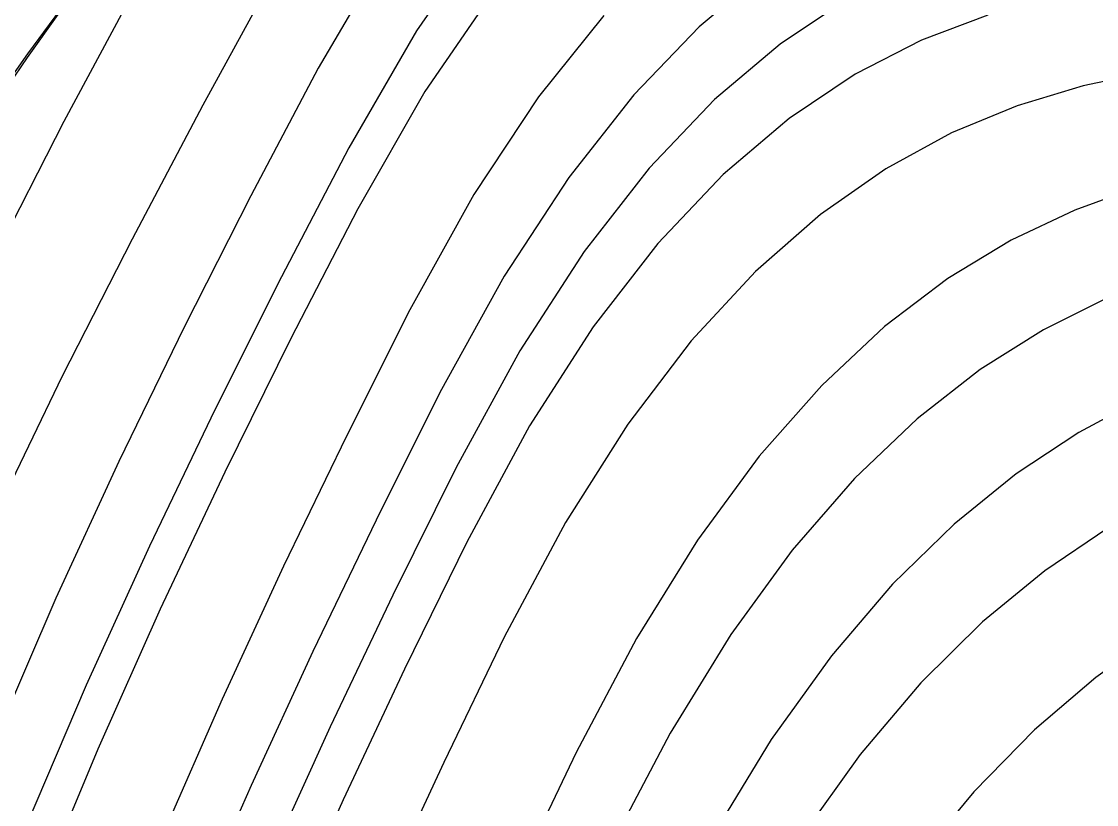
# Model space of a CAD drawing. Extents: x -607 to 1285, y -867 to 355.
# Drawn here: x -427 to -167.2, y -53.5 to 135.9 of the extents above; entities that cross this region are included whole.
import ezdxf

# ---------------------------------------------------------------- set-up
doc = ezdxf.new("R2010")
doc.units = 0
for name, color, linetype in [('0_1582', 7, 'CONTINUOUS'), ('0_1583', 7, 'CONTINUOUS'), ('0_1685', 7, 'CONTINUOUS'), ('0_1686', 7, 'CONTINUOUS'), ('0_1687', 7, 'CONTINUOUS'), ('0_1688', 7, 'CONTINUOUS'), ('0_1787', 7, 'CONTINUOUS'), ('0_1788', 7, 'CONTINUOUS'), ('0_1789', 7, 'CONTINUOUS'), ('0_1790', 7, 'CONTINUOUS'), ('0_1791', 7, 'CONTINUOUS'), ('0_1792', 7, 'CONTINUOUS'), ('0_1793', 7, 'CONTINUOUS'), ('0_1889', 7, 'CONTINUOUS'), ('0_1890', 7, 'CONTINUOUS'), ('0_1891', 7, 'CONTINUOUS'), ('0_1892', 7, 'CONTINUOUS'), ('0_1893', 7, 'CONTINUOUS'), ('0_1894', 7, 'CONTINUOUS'), ('0_1895', 7, 'CONTINUOUS'), ('0_1896', 7, 'CONTINUOUS'), ('0_1993', 7, 'CONTINUOUS'), ('0_1994', 7, 'CONTINUOUS'), ('0_1995', 7, 'CONTINUOUS'), ('0_1996', 7, 'CONTINUOUS'), ('0_1997', 7, 'CONTINUOUS'), ('0_1998', 7, 'CONTINUOUS'), ('0_1999', 7, 'CONTINUOUS'), ('0_2000', 7, 'CONTINUOUS'), ('0_2096', 7, 'CONTINUOUS'), ('0_2097', 7, 'CONTINUOUS'), ('0_2098', 7, 'CONTINUOUS'), ('0_2099', 7, 'CONTINUOUS'), ('0_2100', 7, 'CONTINUOUS'), ('0_2101', 7, 'CONTINUOUS'), ('0_2102', 7, 'CONTINUOUS'), ('0_2103', 7, 'CONTINUOUS'), ('0_2198', 7, 'CONTINUOUS'), ('0_2199', 7, 'CONTINUOUS'), ('0_2200', 7, 'CONTINUOUS'), ('0_2201', 7, 'CONTINUOUS'), ('0_2202', 7, 'CONTINUOUS'), ('0_2203', 7, 'CONTINUOUS'), ('0_2204', 7, 'CONTINUOUS'), ('0_2205', 7, 'CONTINUOUS'), ('0_2206', 7, 'CONTINUOUS'), ('0_2207', 7, 'CONTINUOUS'), ('0_2301', 7, 'CONTINUOUS'), ('0_2302', 7, 'CONTINUOUS'), ('0_2303', 7, 'CONTINUOUS'), ('0_2304', 7, 'CONTINUOUS'), ('0_2305', 7, 'CONTINUOUS'), ('0_2306', 7, 'CONTINUOUS'), ('0_2307', 7, 'CONTINUOUS'), ('0_2308', 7, 'CONTINUOUS'), ('0_2309', 7, 'CONTINUOUS'), ('0_2310', 7, 'CONTINUOUS'), ('0_232', 7, 'CONTINUOUS'), ('0_233', 7, 'CONTINUOUS'), ('0_2403', 7, 'CONTINUOUS'), ('0_2404', 7, 'CONTINUOUS'), ('0_2405', 7, 'CONTINUOUS'), ('0_2406', 7, 'CONTINUOUS'), ('0_2407', 7, 'CONTINUOUS'), ('0_2408', 7, 'CONTINUOUS'), ('0_2409', 7, 'CONTINUOUS'), ('0_2410', 7, 'CONTINUOUS'), ('0_2411', 7, 'CONTINUOUS'), ('0_2412', 7, 'CONTINUOUS'), ('0_2413', 7, 'CONTINUOUS'), ('0_2414', 7, 'CONTINUOUS'), ('0_2505', 7, 'CONTINUOUS'), ('0_2506', 7, 'CONTINUOUS'), ('0_2507', 7, 'CONTINUOUS'), ('0_2508', 7, 'CONTINUOUS'), ('0_2509', 7, 'CONTINUOUS'), ('0_2510', 7, 'CONTINUOUS'), ('0_2511', 7, 'CONTINUOUS'), ('0_2512', 7, 'CONTINUOUS'), ('0_2513', 7, 'CONTINUOUS'), ('0_2514', 7, 'CONTINUOUS'), ('0_2515', 7, 'CONTINUOUS'), ('0_2516', 7, 'CONTINUOUS'), ('0_2517', 7, 'CONTINUOUS'), ('0_2610', 7, 'CONTINUOUS'), ('0_2611', 7, 'CONTINUOUS'), ('0_2612', 7, 'CONTINUOUS'), ('0_2613', 7, 'CONTINUOUS'), ('0_2614', 7, 'CONTINUOUS'), ('0_2615', 7, 'CONTINUOUS'), ('0_2616', 7, 'CONTINUOUS'), ('0_2617', 7, 'CONTINUOUS'), ('0_2618', 7, 'CONTINUOUS'), ('0_2619', 7, 'CONTINUOUS'), ('0_2620', 7, 'CONTINUOUS'), ('0_2715', 7, 'CONTINUOUS'), ('0_2716', 7, 'CONTINUOUS'), ('0_2717', 7, 'CONTINUOUS'), ('0_2718', 7, 'CONTINUOUS'), ('0_2719', 7, 'CONTINUOUS'), ('0_2720', 7, 'CONTINUOUS'), ('0_2721', 7, 'CONTINUOUS'), ('0_2722', 7, 'CONTINUOUS'), ('0_2818', 7, 'CONTINUOUS'), ('0_2819', 7, 'CONTINUOUS'), ('0_2820', 7, 'CONTINUOUS'), ('0_2821', 7, 'CONTINUOUS'), ('0_2822', 7, 'CONTINUOUS'), ('0_2823', 7, 'CONTINUOUS'), ('0_2824', 7, 'CONTINUOUS'), ('0_2922', 7, 'CONTINUOUS'), ('0_2923', 7, 'CONTINUOUS'), ('0_2924', 7, 'CONTINUOUS'), ('0_2925', 7, 'CONTINUOUS'), ('0_2926', 7, 'CONTINUOUS'), ('0_3026', 7, 'CONTINUOUS'), ('0_3027', 7, 'CONTINUOUS'), ('0_3028', 7, 'CONTINUOUS'), ('0_3029', 7, 'CONTINUOUS'), ('0_336', 7, 'CONTINUOUS'), ('0_337', 7, 'CONTINUOUS')]:
    doc.layers.add(name, color=color, linetype=linetype)

msp = doc.modelspace()

# ---------------------------------------------------------------- linework, layer by layer
at = {"layer": '0_1582'}
msp.add_polyline3d([(-399.405, 144.1876, -2817.4456), (-416.782, 111.7107, -2822.0005)], dxfattribs=at)
at = {"layer": '0_1583'}
msp.add_polyline3d([(-416.782, 111.7107, -2822.0005), (-433.8484, 78.3307, -2827.1738)], dxfattribs=at)
at = {"layer": '0_1685'}
msp.add_polyline3d([(-366.0089, 147.0649, -2796.4924), (-383.1693, 115.6451, -2801.1936)], dxfattribs=at)
at = {"layer": '0_1686'}
msp.add_polyline3d([(-383.1693, 115.6451, -2801.1936), (-400.2944, 83.2732, -2806.3926)], dxfattribs=at)
at = {"layer": '0_1687'}
msp.add_polyline3d([(-400.2944, 83.2732, -2806.3926), (-417.1633, 50.0891, -2812.1604)], dxfattribs=at)
at = {"layer": '0_1688'}
msp.add_polyline3d([(-417.1633, 50.0891, -2812.1604), (-433.5558, 16.2329, -2818.568)], dxfattribs=at)
at = {"layer": '0_1787'}
msp.add_polyline3d([(-338.9393, 152.4786, -2770.1187), (-355.2774, 124.5586, -2774.0378)], dxfattribs=at)
at = {"layer": '0_1788'}
msp.add_polyline3d([(-355.2774, 124.5586, -2774.0378), (-355.2775, 124.5585, -2774.0378)], dxfattribs=at)
at = {"layer": '0_1789'}
msp.add_polyline3d([(-355.2775, 124.5585, -2774.0378), (-371.5485, 93.7136, -2779.542)], dxfattribs=at)
at = {"layer": '0_1790'}
msp.add_polyline3d([(-371.5485, 93.7136, -2779.542), (-387.6752, 61.9764, -2785.6113)], dxfattribs=at)
at = {"layer": '0_1791'}
msp.add_polyline3d([(-387.6752, 61.9764, -2785.6113), (-403.4608, 29.4919, -2792.2993)], dxfattribs=at)
at = {"layer": '0_1792'}
msp.add_polyline3d([(-403.4608, 29.4919, -2792.2993), (-418.7083, -3.595, -2799.6602)], dxfattribs=at)
at = {"layer": '0_1793'}
msp.add_polyline3d([(-418.7083, -3.595, -2799.6602), (-433.2206, -37.1395, -2807.7473)], dxfattribs=at)
at = {"layer": '0_1889'}
msp.add_polyline3d([(-315.1152, 157.3079, -2741.518), (-331.5092, 133.6093, -2743.4988)], dxfattribs=at)
at = {"layer": '0_1890'}
msp.add_polyline3d([(-331.5092, 133.6093, -2743.4988), (-347.8485, 105.3439, -2748.0532)], dxfattribs=at)
at = {"layer": '0_1891'}
msp.add_polyline3d([(-347.8485, 105.3439, -2748.0532), (-347.8486, 105.3437, -2748.0532)], dxfattribs=at)
at = {"layer": '0_1892'}
msp.add_polyline3d([(-347.8486, 105.3437, -2748.0532), (-364.1422, 74.1387, -2754.2715)], dxfattribs=at)
at = {"layer": '0_1893'}
msp.add_polyline3d([(-364.1422, 74.1387, -2754.2715), (-380.2872, 41.9736, -2761.1245)], dxfattribs=at)
at = {"layer": '0_1894'}
msp.add_polyline3d([(-380.2872, 41.9736, -2761.1245), (-396.0913, 9.0139, -2768.6511)], dxfattribs=at)
at = {"layer": '0_1895'}
msp.add_polyline3d([(-396.0913, 9.0139, -2768.6511), (-411.3621, -24.575, -2776.891)], dxfattribs=at)
at = {"layer": '0_1896'}
msp.add_polyline3d([(-411.3621, -24.575, -2776.891), (-425.9074, -58.6278, -2785.8835)], dxfattribs=at)
at = {"layer": '0_1993'}
msp.add_polyline3d([(-313.1912, 142.8351, -2708.2805), (-329.5103, 118.9746, -2710.734)], dxfattribs=at)
at = {"layer": '0_1994'}
msp.add_polyline3d([(-329.5103, 118.9746, -2710.734), (-345.7341, 90.5782, -2715.908)], dxfattribs=at)
at = {"layer": '0_1995'}
msp.add_polyline3d([(-345.7341, 90.5782, -2715.908), (-345.734, 90.5782, -2715.908)], dxfattribs=at)
at = {"layer": '0_1996'}
msp.add_polyline3d([(-345.734, 90.5782, -2715.908), (-361.8787, 59.2384, -2722.8596)], dxfattribs=at)
at = {"layer": '0_1997'}
msp.add_polyline3d([(-361.8787, 59.2384, -2722.8596), (-377.8517, 26.9047, -2730.5137)], dxfattribs=at)
at = {"layer": '0_1998'}
msp.add_polyline3d([(-377.8517, 26.9047, -2730.5137), (-393.4633, -6.2471, -2738.9011)], dxfattribs=at)
at = {"layer": '0_1999'}
msp.add_polyline3d([(-393.4633, -6.2471, -2738.9011), (-408.5232, -40.0417, -2748.0535)], dxfattribs=at)
at = {"layer": '0_2000'}
msp.add_polyline3d([(-408.5232, -40.0417, -2748.0535), (-422.8414, -74.3034, -2758.002)], dxfattribs=at)
at = {"layer": '0_2096'}
msp.add_polyline3d([(-286.2656, 137.315, -2687.3452), (-302.021, 117.6546, -2687.9602)], dxfattribs=at)
at = {"layer": '0_2097'}
msp.add_polyline3d([(-302.021, 117.6546, -2687.9602), (-317.6528, 94.055, -2691.0898)], dxfattribs=at)
at = {"layer": '0_2098'}
msp.add_polyline3d([(-317.6528, 94.055, -2691.0898), (-333.1288, 66.1775, -2696.9663)], dxfattribs=at)
at = {"layer": '0_2099'}
msp.add_polyline3d([(-333.1288, 66.1775, -2696.9663), (-333.1288, 66.1775, -2696.9663)], dxfattribs=at)
at = {"layer": '0_2100'}
msp.add_polyline3d([(-333.1288, 66.1775, -2696.9663), (-348.4889, 35.5773, -2704.603)], dxfattribs=at)
at = {"layer": '0_2101'}
msp.add_polyline3d([(-348.4889, 35.5773, -2704.603), (-363.6718, 4.1428, -2712.8826)], dxfattribs=at)
at = {"layer": '0_2102'}
msp.add_polyline3d([(-363.6718, 4.1428, -2712.8826), (-378.4931, -27.9644, -2721.8396)], dxfattribs=at)
at = {"layer": '0_2103'}
msp.add_polyline3d([(-378.4931, -27.9644, -2721.8396), (-392.7686, -60.5823, -2731.509)], dxfattribs=at)
at = {"layer": '0_2198'}
msp.add_polyline3d([(-247.4199, 147.7819, -2665.267), (-263.2352, 134.5906, -2661.873)], dxfattribs=at)
at = {"layer": '0_2199'}
msp.add_polyline3d([(-263.2352, 134.5906, -2661.873), (-279.0158, 118.1641, -2660.5984)], dxfattribs=at)
at = {"layer": '0_2200'}
msp.add_polyline3d([(-279.0158, 118.1641, -2660.5984), (-294.7325, 98.1674, -2661.6824)], dxfattribs=at)
at = {"layer": '0_2201'}
msp.add_polyline3d([(-294.7325, 98.1674, -2661.6824), (-310.3559, 74.2657, -2665.3633)], dxfattribs=at)
at = {"layer": '0_2202'}
msp.add_polyline3d([(-310.3559, 74.2657, -2665.3633), (-325.8568, 46.1244, -2671.8804)], dxfattribs=at)
at = {"layer": '0_2203'}
msp.add_polyline3d([(-325.8568, 46.1244, -2671.8804), (-325.8569, 46.1243, -2671.8804)], dxfattribs=at)
at = {"layer": '0_2204'}
msp.add_polyline3d([(-325.8569, 46.1243, -2671.8804), (-341.2806, 15.2643, -2680.2148)], dxfattribs=at)
at = {"layer": '0_2205'}
msp.add_polyline3d([(-341.2806, 15.2643, -2680.2148), (-356.5663, -16.4545, -2689.209)], dxfattribs=at)
at = {"layer": '0_2206'}
msp.add_polyline3d([(-356.5663, -16.4545, -2689.209), (-371.5253, -48.8596, -2698.8938)], dxfattribs=at)
at = {"layer": '0_2207'}
msp.add_polyline3d([(-371.5253, -48.8596, -2698.8938), (-385.9688, -81.7783, -2709.2998)], dxfattribs=at)
at = {"layer": '0_2301'}
msp.add_polyline3d([(-227.8004, 140.963, -2639.712), (-243.6682, 130.42, -2634.4863)], dxfattribs=at)
at = {"layer": '0_2302'}
msp.add_polyline3d([(-243.6682, 130.42, -2634.4863), (-259.5079, 117.007, -2631.234)], dxfattribs=at)
at = {"layer": '0_2303'}
msp.add_polyline3d([(-259.5079, 117.007, -2631.234), (-275.2871, 100.3935, -2630.2046)], dxfattribs=at)
at = {"layer": '0_2304'}
msp.add_polyline3d([(-275.2871, 100.3935, -2630.2046), (-290.9739, 80.2487, -2631.6477)], dxfattribs=at)
at = {"layer": '0_2305'}
msp.add_polyline3d([(-290.9739, 80.2487, -2631.6477), (-306.5359, 56.2421, -2635.8137)], dxfattribs=at)
at = {"layer": '0_2306'}
msp.add_polyline3d([(-306.5359, 56.2421, -2635.8137), (-321.9412, 28.0432, -2642.9521)], dxfattribs=at)
at = {"layer": '0_2307'}
msp.add_polyline3d([(-321.9412, 28.0432, -2642.9521), (-321.9413, 28.043, -2642.9521)], dxfattribs=at)
at = {"layer": '0_2308'}
msp.add_polyline3d([(-321.9413, 28.043, -2642.9521), (-337.2395, -2.866, -2652.0166)], dxfattribs=at)
at = {"layer": '0_2309'}
msp.add_polyline3d([(-337.2395, -2.866, -2652.0166), (-352.3778, -34.6611, -2661.808)], dxfattribs=at)
at = {"layer": '0_2310'}
msp.add_polyline3d([(-352.3778, -34.6611, -2661.808), (-367.1696, -67.1602, -2672.3486)], dxfattribs=at)
at = {"layer": '0_232'}
msp.add_polyline3d([(-403.2389, 158.3169, -3275.92), (-425.5449, 128.0759, -3271.4595)], dxfattribs=at)
at = {"layer": '0_233'}
msp.add_polyline3d([(-425.5449, 128.0759, -3271.4595), (-447.4899, 96.9258, -3267.3015)], dxfattribs=at)
at = {"layer": '0_2403'}
msp.add_polyline3d([(-193.4436, 137.3781, -2623.6323), (-209.4746, 131.3231, -2614.9834)], dxfattribs=at)
at = {"layer": '0_2404'}
msp.add_polyline3d([(-209.4746, 131.3231, -2614.9834), (-225.5014, 123.0972, -2607.8872)], dxfattribs=at)
at = {"layer": '0_2405'}
msp.add_polyline3d([(-225.5014, 123.0972, -2607.8872), (-241.4851, 112.3766, -2602.607)], dxfattribs=at)
at = {"layer": '0_2406'}
msp.add_polyline3d([(-241.4851, 112.3766, -2602.607), (-257.3868, 98.8368, -2599.4048)], dxfattribs=at)
at = {"layer": '0_2407'}
msp.add_polyline3d([(-257.3868, 98.8368, -2599.4048), (-273.1675, 82.1541, -2598.5442)], dxfattribs=at)
at = {"layer": '0_2408'}
msp.add_polyline3d([(-273.1675, 82.1541, -2598.5442), (-288.7885, 62.0042, -2600.2876)], dxfattribs=at)
at = {"layer": '0_2409'}
msp.add_polyline3d([(-288.7885, 62.0042, -2600.2876), (-304.2106, 38.0631, -2604.898)], dxfattribs=at)
at = {"layer": '0_2410'}
msp.add_polyline3d([(-304.2106, 38.0631, -2604.898), (-319.395, 10.0068, -2612.638)], dxfattribs=at)
at = {"layer": '0_2411'}
msp.add_polyline3d([(-319.395, 10.0068, -2612.638), (-319.395, 10.0068, -2612.638)], dxfattribs=at)
at = {"layer": '0_2412'}
msp.add_polyline3d([(-319.395, 10.0068, -2612.638), (-334.4157, -20.7126, -2622.4111)], dxfattribs=at)
at = {"layer": '0_2413'}
msp.add_polyline3d([(-334.4157, -20.7126, -2622.4111), (-349.249, -52.3039, -2632.9585)], dxfattribs=at)
at = {"layer": '0_2414'}
msp.add_polyline3d([(-349.249, -52.3039, -2632.9585), (-363.7097, -84.5831, -2644.298)], dxfattribs=at)
at = {"layer": '0_2505'}
msp.add_polyline3d([(-154.5742, 123.5791, -2619.4536), (-170.414, 120.2727, -2608.6438)], dxfattribs=at)
at = {"layer": '0_2506'}
msp.add_polyline3d([(-170.414, 120.2727, -2608.6438), (-186.3091, 115.4948, -2598.89)], dxfattribs=at)
at = {"layer": '0_2507'}
msp.add_polyline3d([(-186.3091, 115.4948, -2598.89), (-202.2169, 108.9346, -2590.4604)], dxfattribs=at)
at = {"layer": '0_2508'}
msp.add_polyline3d([(-202.2169, 108.9346, -2590.4604), (-218.0948, 100.2813, -2583.624)], dxfattribs=at)
at = {"layer": '0_2509'}
msp.add_polyline3d([(-218.0948, 100.2813, -2583.624), (-233.9001, 89.2242, -2578.6492)], dxfattribs=at)
at = {"layer": '0_2510'}
msp.add_polyline3d([(-233.9001, 89.2242, -2578.6492), (-249.5902, 75.4527, -2575.8047)], dxfattribs=at)
at = {"layer": '0_2511'}
msp.add_polyline3d([(-249.5902, 75.4527, -2575.8047), (-265.1224, 58.6558, -2575.3584)], dxfattribs=at)
at = {"layer": '0_2512'}
msp.add_polyline3d([(-265.1224, 58.6558, -2575.3584), (-280.4541, 38.523, -2577.5796)], dxfattribs=at)
at = {"layer": '0_2513'}
msp.add_polyline3d([(-280.4541, 38.523, -2577.5796), (-295.5426, 14.7433, -2582.7366)], dxfattribs=at)
at = {"layer": '0_2514'}
msp.add_polyline3d([(-295.5426, 14.7433, -2582.7366), (-310.3453, -12.9938, -2591.098)], dxfattribs=at)
at = {"layer": '0_2515'}
msp.add_polyline3d([(-310.3453, -12.9938, -2591.098), (-310.3453, -12.994, -2591.0981)], dxfattribs=at)
at = {"layer": '0_2516'}
msp.add_polyline3d([(-310.3453, -12.994, -2591.0981), (-324.9529, -43.2767, -2601.5298)], dxfattribs=at)
at = {"layer": '0_2517'}
msp.add_polyline3d([(-324.9529, -43.2767, -2601.5298), (-339.363, -74.3653, -2612.7312)], dxfattribs=at)
at = {"layer": '0_2610'}
msp.add_polyline3d([(-157.1444, 95.8289, -2591.6912), (-172.4376, 90.2631, -2582.7568)], dxfattribs=at)
at = {"layer": '0_2611'}
msp.add_polyline3d([(-172.4376, 90.2631, -2582.7568), (-187.765, 82.9818, -2575.1406)], dxfattribs=at)
at = {"layer": '0_2612'}
msp.add_polyline3d([(-187.765, 82.9818, -2575.1406), (-203.0895, 73.6887, -2569.1084)], dxfattribs=at)
at = {"layer": '0_2613'}
msp.add_polyline3d([(-203.0895, 73.6887, -2569.1084), (-218.3741, 62.0876, -2564.9246)], dxfattribs=at)
at = {"layer": '0_2614'}
msp.add_polyline3d([(-218.3741, 62.0876, -2564.9246), (-233.5819, 47.882, -2562.8547)], dxfattribs=at)
at = {"layer": '0_2615'}
msp.add_polyline3d([(-233.5819, 47.882, -2562.8547), (-248.6755, 30.7755, -2563.164)], dxfattribs=at)
at = {"layer": '0_2616'}
msp.add_polyline3d([(-248.6755, 30.7755, -2563.164), (-263.6183, 10.4719, -2566.1174)], dxfattribs=at)
at = {"layer": '0_2617'}
msp.add_polyline3d([(-263.6183, 10.4719, -2566.1174), (-278.373, -13.3252, -2571.9802)], dxfattribs=at)
at = {"layer": '0_2618'}
msp.add_polyline3d([(-278.373, -13.3252, -2571.9802), (-292.9026, -40.9122, -2581.0173)], dxfattribs=at)
at = {"layer": '0_2619'}
msp.add_polyline3d([(-292.9026, -40.9122, -2581.0173), (-292.9026, -40.9123, -2581.0173)], dxfattribs=at)
at = {"layer": '0_2620'}
msp.add_polyline3d([(-292.9026, -40.9123, -2581.0173), (-307.3008, -70.9233, -2592.074)], dxfattribs=at)
at = {"layer": '0_2715'}
msp.add_polyline3d([(-164.7021, 68.9963, -2558.585), (-179.9882, 61.3403, -2551.0847)], dxfattribs=at)
at = {"layer": '0_2716'}
msp.add_polyline3d([(-179.9882, 61.3403, -2551.0847), (-195.2676, 51.7102, -2545.2178)], dxfattribs=at)
at = {"layer": '0_2717'}
msp.add_polyline3d([(-195.2676, 51.7102, -2545.2178), (-210.5031, 39.8162, -2541.257)], dxfattribs=at)
at = {"layer": '0_2718'}
msp.add_polyline3d([(-210.5031, 39.8162, -2541.257), (-225.657, 25.3688, -2539.4749)], dxfattribs=at)
at = {"layer": '0_2719'}
msp.add_polyline3d([(-225.657, 25.3688, -2539.4749), (-240.6918, 8.0784, -2540.1443)], dxfattribs=at)
at = {"layer": '0_2720'}
msp.add_polyline3d([(-240.6918, 8.0784, -2540.1443), (-255.57, -12.3447, -2543.5376)], dxfattribs=at)
at = {"layer": '0_2721'}
msp.add_polyline3d([(-255.57, -12.3447, -2543.5376), (-270.2542, -36.1899, -2549.9275)], dxfattribs=at)
at = {"layer": '0_2722'}
msp.add_polyline3d([(-270.2542, -36.1899, -2549.9275), (-284.7068, -63.747, -2559.587)], dxfattribs=at)
at = {"layer": '0_2818'}
msp.add_polyline3d([(-156.2678, 44.6226, -2537.7854), (-171.4343, 36.4985, -2530.5696)], dxfattribs=at)
at = {"layer": '0_2819'}
msp.add_polyline3d([(-171.4343, 36.4985, -2530.5696), (-186.5583, 26.4993, -2525.0151)], dxfattribs=at)
at = {"layer": '0_2820'}
msp.add_polyline3d([(-186.5583, 26.4993, -2525.0151), (-201.5971, 14.3519, -2521.398)], dxfattribs=at)
at = {"layer": '0_2821'}
msp.add_polyline3d([(-201.5971, 14.3519, -2521.398), (-216.5079, -0.2169, -2519.9949)], dxfattribs=at)
at = {"layer": '0_2822'}
msp.add_polyline3d([(-216.5079, -0.2169, -2519.9949), (-231.2477, -17.4799, -2521.0818)], dxfattribs=at)
at = {"layer": '0_2823'}
msp.add_polyline3d([(-231.2477, -17.4799, -2521.0818), (-245.7739, -37.7104, -2524.9353)], dxfattribs=at)
at = {"layer": '0_2824'}
msp.add_polyline3d([(-245.7739, -37.7104, -2524.9353), (-260.0435, -61.1812, -2531.8315)], dxfattribs=at)
at = {"layer": '0_2922'}
msp.add_polyline3d([(-164.4619, 13.3522, -2507.292), (-179.634, 3.0652, -2501.805)], dxfattribs=at)
at = {"layer": '0_2923'}
msp.add_polyline3d([(-179.634, 3.0652, -2501.805), (-194.6924, -9.3039, -2498.317)], dxfattribs=at)
at = {"layer": '0_2924'}
msp.add_polyline3d([(-194.6924, -9.3039, -2498.317), (-209.5904, -24.0184, -2497.1128)], dxfattribs=at)
at = {"layer": '0_2925'}
msp.add_polyline3d([(-209.5904, -24.0184, -2497.1128), (-224.2811, -41.3417, -2498.477)], dxfattribs=at)
at = {"layer": '0_2926'}
msp.add_polyline3d([(-224.2811, -41.3417, -2498.477), (-238.7178, -61.5371, -2502.6943)], dxfattribs=at)
at = {"layer": '0_3026'}
msp.add_polyline3d([(-152.4069, -12.0756, -2491.3623), (-167.3268, -22.7534, -2486.3516)], dxfattribs=at)
at = {"layer": '0_3027'}
msp.add_polyline3d([(-167.3268, -22.7534, -2486.3516), (-182.1382, -35.4333, -2483.3562)], dxfattribs=at)
at = {"layer": '0_3028'}
msp.add_polyline3d([(-182.1382, -35.4333, -2483.3562), (-196.7955, -50.3669, -2482.6614)], dxfattribs=at)
at = {"layer": '0_3029'}
msp.add_polyline3d([(-196.7955, -50.3669, -2482.6614), (-211.2531, -67.8058, -2484.5535)], dxfattribs=at)
at = {"layer": '0_336'}
msp.add_polyline3d([(-403.8113, 157.8309, -3242.8262), (-425.6574, 127.1581, -3239.0334)], dxfattribs=at)
at = {"layer": '0_337'}
msp.add_polyline3d([(-425.6574, 127.1581, -3239.0334), (-447.1307, 95.5872, -3235.5706)], dxfattribs=at)

doc.saveas('drawing.dxf')
